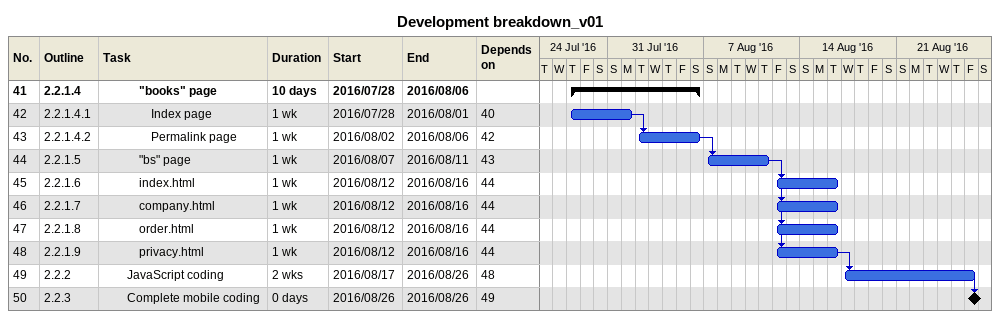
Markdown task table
Development breakdown_v01

| ID | WBS | Task | Duration | Start | Finish | Predecessors |
|---|---|---|---|---|---|---|
| 41 | 2.2.1.4 | **"books" page** | 10d | 2016-07-28 | 2016-08-06 |  |
| 42 | 2.2.1.4.1 | Index page | 1w | 2016-07-28 | 2016-08-01 | 40 |
| 43 | 2.2.1.4.2 | Permalink page | 1w | 2016-08-02 | 2016-08-06 | 42 |
| 44 | 2.2.1.5 | "bs" page | 1w | 2016-08-07 | 2016-08-11 | 43 |
| 45 | 2.2.1.6 | index.html | 1w | 2016-08-12 | 2016-08-16 | 44 |
| 46 | 2.2.1.7 | company.html | 1w | 2016-08-12 | 2016-08-16 | 44 |
| 47 | 2.2.1.8 | order.html | 1w | 2016-08-12 | 2016-08-16 | 44 |
| 48 | 2.2.1.9 | privacy.html | 1w | 2016-08-12 | 2016-08-16 | 44 |
| 49 | 2.2.2 | JavaScript coding | 2w | 2016-08-17 | 2016-08-26 | 48 |
| 50 | 2.2.3 | Complete mobile coding | 0d | 2016-08-26 | 2016-08-26 | 49 |
